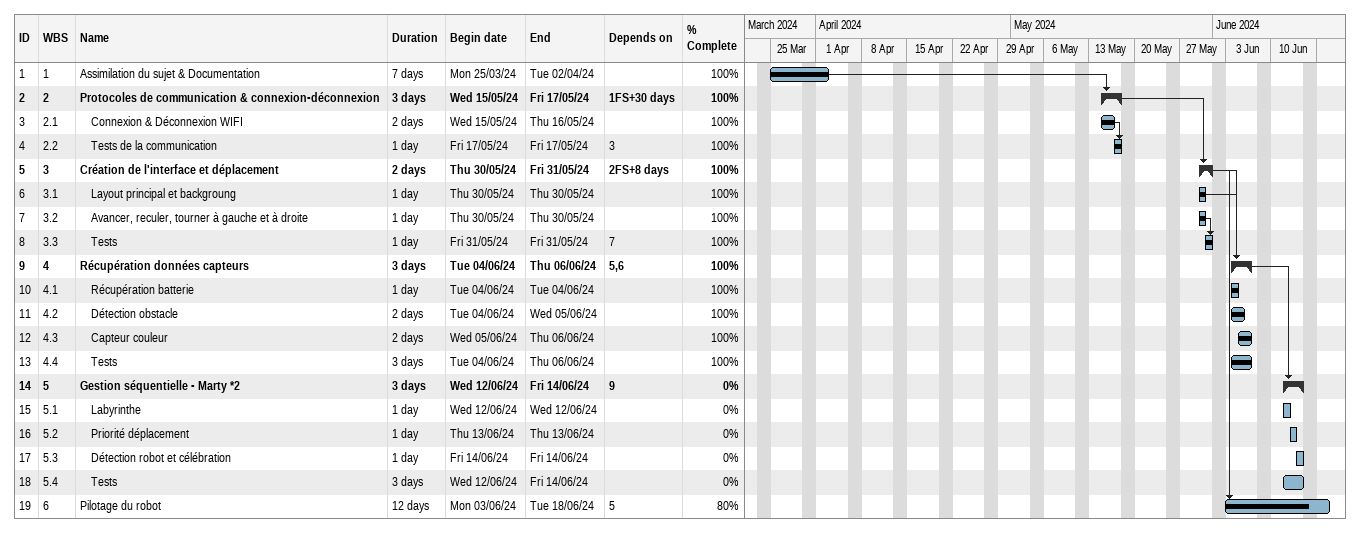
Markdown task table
| ID | WBS | Task | Duration | Start | Finish | Predecessors | % complete |
|---|---|---|---|---|---|---|---|
| 1 | 1 | Assimilation du sujet & Documentation | 7d | 2024-03-25 | 2024-04-02 |  | 100 |
| 2 | 2 | **Protocoles de communication & connexion-déconnexion** | 3d | 2024-05-15 | 2024-05-17 | 1FS+30d | 100 |
| 3 | 2.1 | Connexion & Déconnexion WIFI | 2d | 2024-05-15 | 2024-05-16 |  | 100 |
| 4 | 2.2 | Tests de la communication | 1d | 2024-05-17 | 2024-05-17 | 3 | 100 |
| 5 | 3 | **Création de l'interface et déplacement** | 2d | 2024-05-30 | 2024-05-31 | 2FS+8d | 100 |
| 6 | 3.1 | Layout principal et backgroung | 1d | 2024-05-30 | 2024-05-30 |  | 100 |
| 7 | 3.2 | Avancer, reculer, tourner à gauche et à droite | 1d | 2024-05-30 | 2024-05-30 |  | 100 |
| 8 | 3.3 | Tests | 1d | 2024-05-31 | 2024-05-31 | 7 | 100 |
| 9 | 4 | **Récupération données capteurs** | 3d | 2024-06-04 | 2024-06-06 | 5, 6 | 100 |
| 10 | 4.1 | Récupération batterie | 1d | 2024-06-04 | 2024-06-04 |  | 100 |
| 11 | 4.2 | Détection obstacle | 2d | 2024-06-04 | 2024-06-05 |  | 100 |
| 12 | 4.3 | Capteur couleur | 2d | 2024-06-05 | 2024-06-06 |  | 100 |
| 13 | 4.4 | Tests | 3d | 2024-06-04 | 2024-06-06 |  | 100 |
| 14 | 5 | **Gestion séquentielle - Marty *2** | 3d | 2024-06-12 | 2024-06-14 | 9 | 0 |
| 15 | 5.1 | Labyrinthe | 1d | 2024-06-12 | 2024-06-12 |  | 0 |
| 16 | 5.2 | Priorité déplacement | 1d | 2024-06-13 | 2024-06-13 |  | 0 |
| 17 | 5.3 | Détection robot et célébration | 1d | 2024-06-14 | 2024-06-14 |  | 0 |
| 18 | 5.4 | Tests | 3d | 2024-06-12 | 2024-06-14 |  | 0 |
| 19 | 6 | Pilotage du robot | 12d | 2024-06-03 | 2024-06-18 | 5 | 80 |
